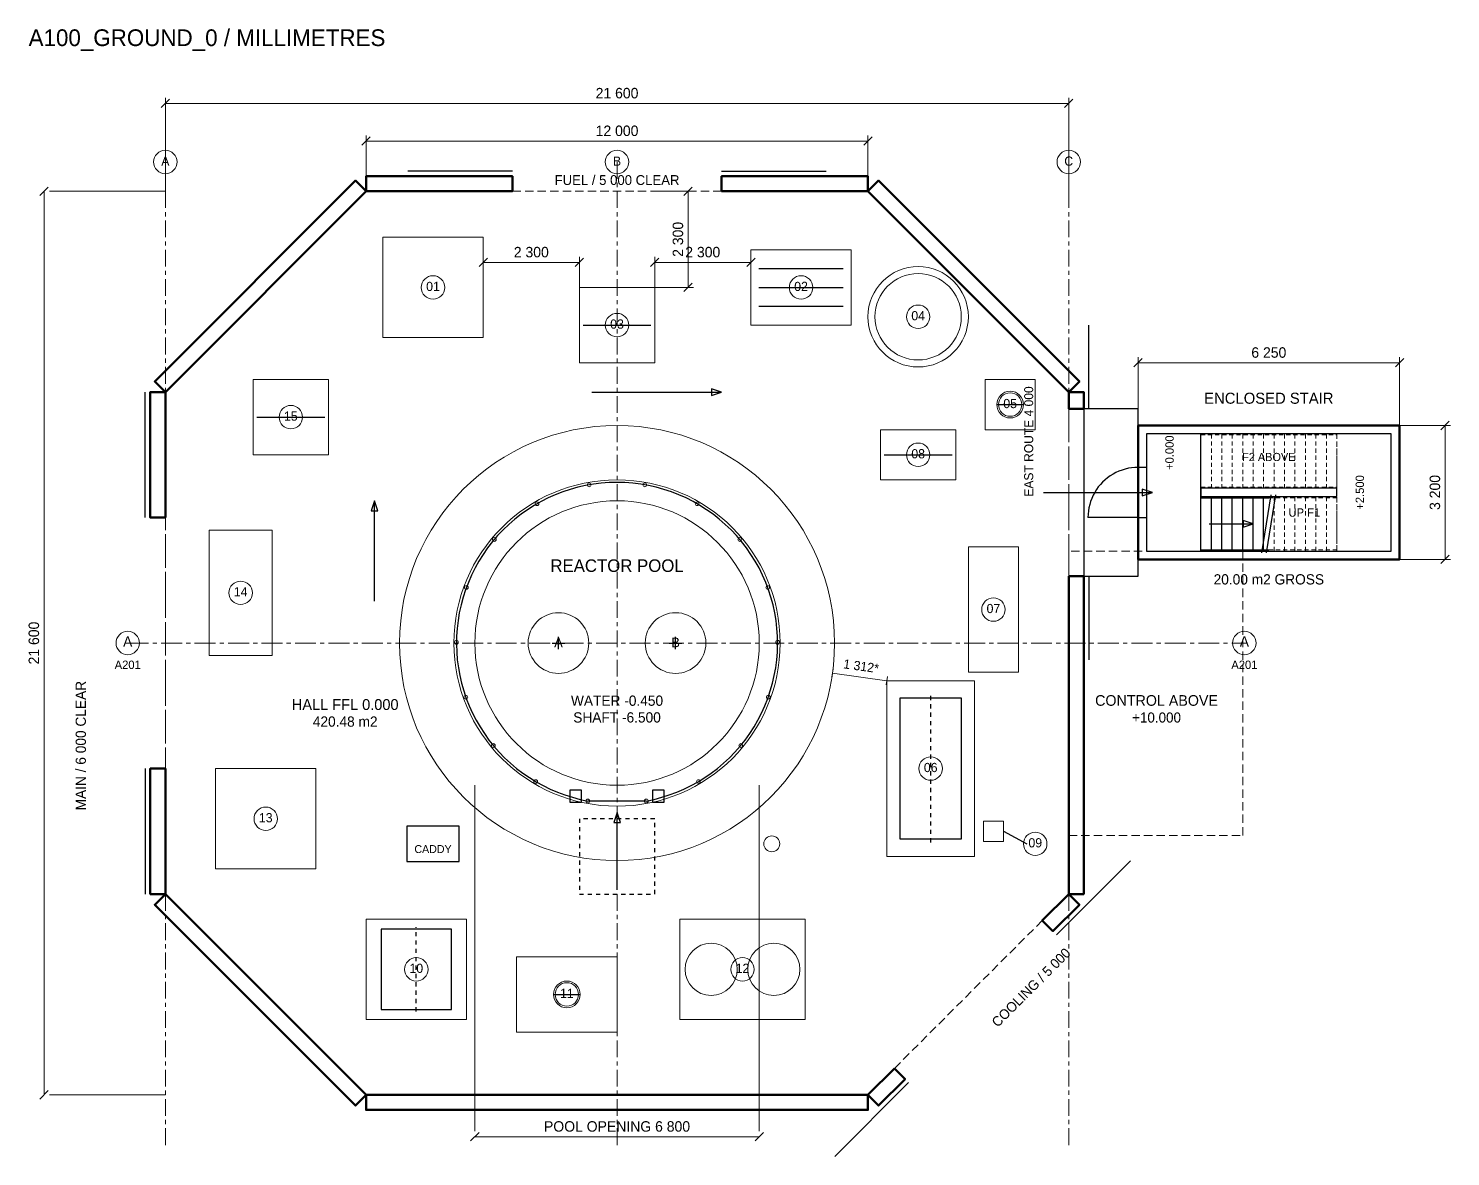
# Model space of a CAD drawing. Header units: millimetres. Extents: x -14174 to 142128, y -12275 to 247751.
# Drawn here: x -14074 to 19930, y -12275 to 14691 of the extents above; entities that cross this region are included whole.
import ezdxf
from ezdxf.enums import TextEntityAlignment as Align

# ---------------------------------------------------------------- set-up
doc = ezdxf.new("R2010")
doc.units = ezdxf.units.MM
for name, pattern in [('DASH_100_1.2_0.7', [190, 120, -70]), ('DASH_100_1_0.7', [170, 100, -70]), ('DASH_100_1_1', [200, 100, -100]), ('DASH_100_2_1', [300, 200, -100]), ('DASH_100_4_1_1_1', [700, 400, -100, 100, -100]), ('DASH_100_5_1_1_1', [800, 500, -100, 100, -100]), ('DASHED', [1.524, 1.27, -0.254])]:
    doc.linetypes.add(name, pattern=pattern)
for name, color, linetype, lineweight in [('A-ANNO', 7, 'Continuous', 18), ('A-DIMS', 8, 'Continuous', 13), ('A-DOOR', 7, 'Continuous', 25), ('A-EQUIP', 3, 'Continuous', 18), ('A-HIDDEN', 8, 'DASHED', 13), ('A-OUTLINE', 7, 'Continuous', 25), ('A-ROUTE', 30, 'Continuous', 25), ('A-WALL', 8, 'Continuous', 50)]:
    doc.layers.add(name, color=color, linetype=linetype, lineweight=lineweight)

# ---------------------------------------------------------------- blocks, each defined once
blk = doc.blocks.new('A100_GROUND_0')
at = {"layer": 'A-DIMS'}
for p, q in [((-10900, 12800), (-10700, 13000)), ((-10800, 10800), (-10800, 13030)), ((10700, 12800), (10900, 13000)), ((10800, 10800), (10800, 13030)), ((-10800, 12900), (10800, 12900)), ((-6100, 11900), (-5900, 12100)), ((-6000, 10800), (-6000, 12130)), ((-6000, 12000), (6000, 12000)), ((5900, 11900), (6100, 12100)), ((6000, 10800), (6000, 12130)), ((-13800, 10700), (-13600, 10900)), ((1600, 10700), (1800, 10900)), ((-13700, -10800), (-13700, 10800)), ((-10800, 10800), (-13570, 10800)), ((900, 10800), (1830, 10800)), ((1700, 8500), (1700, 10800)), ((-3300, 9000), (-3100, 9200)), ((-3200, 8500), (-3200, 9230)), ((-1000, 9000), (-800, 9200)), ((-900, 8500), (-900, 9230)), ((800, 9000), (1000, 9200)), ((900, 8500), (900, 9230)), ((3100, 9000), (3300, 9200)), ((3200, 8500), (3200, 9230)), ((-3200, 9100), (-900, 9100)), ((900, 9100), (3200, 9100)), ((1600, 8400), (1800, 8600)), ((900, 8500), (1830, 8500)), ((12460, 5200), (12460, 6830)), ((18710, 5200), (18710, 6830)), ((12360, 6600), (12560, 6800)), ((12460, 6700), (18710, 6700)), ((18610, 6600), (18810, 6800)), ((18710, 5200), (19930, 5200)), ((19700, 5100), (19900, 5300)), ((19800, 2000), (19800, 5200)), ((19700, 1900), (19900, 2100)), ((18710, 2000), (19930, 2000)), ((5164, -620), (5136, -818)), ((5150, -719), (6450, -900)), ((6464, -801), (6436, -999)), ((-3400, -3400), (-3400, -11670)), ((3400, -3400), (3400, -11670)), ((-13800, -10900), (-13600, -10700)), ((-10800, -10800), (-13570, -10800)), ((-3500, -11900), (-3300, -11700)), ((-3400, -11800), (3400, -11800)), ((3300, -11900), (3500, -11700))]:
    blk.add_line(p, q, dxfattribs=at)
at = {"layer": 'A-DOOR'}
blk.add_line((12460, 3000), (11260, 3000), dxfattribs=at)
at = {"layer": 'A-EQUIP'}
for points in [[(-5600, 7300), (-3200, 7300), (-3200, 9700), (-5600, 9700)], [(3200, 7600), (5600, 7600), (5600, 9400), (3200, 9400)], [(-900, 6700), (900, 6700), (900, 8500), (-900, 8500)], [(-8700, 4500), (-6900, 4500), (-6900, 6300), (-8700, 6300)], [(8800, 5100), (10000, 5100), (10000, 6300), (8800, 6300)], [(6300, 3900), (8100, 3900), (8100, 5100), (6300, 5100)], [(-9750, -300), (-8250, -300), (-8250, 2700), (-9750, 2700)], [(8400, -700), (9600, -700), (9600, 2300), (8400, 2300)], [(6450, -5100), (8550, -5100), (8550, -900), (6450, -900)], [(-9600, -5400), (-7200, -5400), (-7200, -3000), (-9600, -3000)], [(8760, -4740), (9240, -4740), (9240, -4260), (8760, -4260)], [(-6000, -9000), (-3600, -9000), (-3600, -6600), (-6000, -6600)], [(1500, -9000), (4500, -9000), (4500, -6600), (1500, -6600)], [(-2400, -9300), (0, -9300), (0, -7500), (-2400, -7500)]]:
    blk.add_lwpolyline(points, close=True, dxfattribs=at)
for centre, radius in [((-10800, 11500), 280), ((0, 11500), 280), ((10800, 11500), 280), ((7200, 7800), 1200), ((-4400, 8500), 280), ((4400, 8500), 280), ((7200, 7800), 1032), ((0, 7600), 280), ((7200, 7800), 280), ((9400, 5700), 320), ((9400, 5700), 280), ((-7800, 5400), 280), ((0, 0), 5200), ((7200, 4500), 280), ((0, 0), 3900), ((-665, 3782), 45), ((665, 3782), 45), ((0, 0), 3400), ((-1915, 3329), 45), ((1915, 3329), 45), ((-2935, 2476), 45), ((2935, 2476), 45), ((-9000, 1200), 280), ((-3604, 1326), 45), ((3604, 1326), 45), ((9000, 800), 280), ((-1400, 0), 725), ((1400, 0), 725), ((-11700, 0), 280), ((-3840, 18), 45), ((3840, 18), 45), ((15000, 0), 280), ((-3616, -1293), 45), ((3616, -1293), 45), ((-2958, -2448), 45), ((2958, -2448), 45), ((7500, -3000), 280), ((-1946, -3311), 45), ((1946, -3311), 45), ((-700, -3776), 45), ((700, -3776), 45), ((-8400, -4200), 280), ((3700, -4800), 190), ((10000, -4800), 280), ((2250, -7800), 624), ((3750, -7800), 624), ((-4800, -7800), 280), ((3000, -7800), 280), ((-1200, -8400), 320), ((-1200, -8400), 280)]:
    blk.add_circle(centre, radius, dxfattribs=at)
at = {"layer": 'A-HIDDEN', "linetype": 'DASH_100_4_1_1_1'}
for p, q in [((-10800, -12000), (-10800, 11500)), ((0, -12000), (0, 11500)), ((10800, -12000), (10800, 11500))]:
    blk.add_line(p, q, dxfattribs=at)
at = {"layer": 'A-HIDDEN', "linetype": 'DASH_100_2_1'}
for p, q in [((-2500, 10800), (2500, 10800)), ((10800, 5600), (10800, 1600)), ((-10800, -3000), (-10800, 3000)), ((10168, -6632), (6632, -10168))]:
    blk.add_line(p, q, dxfattribs=at)
at = {"layer": 'A-HIDDEN', "linetype": 'DASH_100_1_0.7'}
for p, q in [((13960, 3700), (13960, 5000)), ((13960, 4975), (17210, 4975)), ((14210, 3700), (14210, 5000)), ((14460, 3700), (14460, 5000)), ((14710, 3700), (14710, 5000)), ((14960, 3700), (14960, 5000)), ((15210, 3700), (15210, 5000)), ((15460, 3700), (15460, 5000)), ((15710, 3700), (15710, 5000)), ((15960, 3700), (15960, 5000)), ((16210, 3700), (16210, 5000)), ((16460, 3700), (16460, 5000)), ((16710, 3700), (16710, 5000)), ((16960, 3700), (16960, 5000)), ((17210, 3700), (17210, 5000)), ((13960, 3725), (17210, 3725)), ((15585, 3475), (17210, 3475)), ((15710, 2200), (15710, 3500)), ((15960, 2200), (15960, 3500)), ((16210, 2200), (16210, 3500)), ((16460, 2200), (16460, 3500)), ((16710, 2200), (16710, 3500)), ((16960, 2200), (16960, 3500)), ((17210, 2200), (17210, 3500)), ((15585, 2225), (17210, 2225))]:
    blk.add_line(p, q, dxfattribs=at)
at = {"layer": 'A-HIDDEN', "linetype": 'DASH_100_1_1'}
blk.add_line((12460, 3000), (12460, 4200), dxfattribs=at)
at = {"layer": 'A-HIDDEN', "linetype": 'DASH_100_5_1_1_1'}
blk.add_line((-11700, 0), (15000, 0), dxfattribs=at)
at = {"layer": 'A-HIDDEN', "linetype": 'DASH_100_1.2_0.7'}
blk.add_lwpolyline([(17210, 2200), (18510, 2200), (18510, 5000), (17210, 5000)], close=True, dxfattribs=at)
at = {"layer": 'A-HIDDEN', "linetype": 'DASH_100_2_1'}
blk.add_lwpolyline([(10800, -4600), (14960, -4600), (14960, 2200), (10800, 2200)], close=True, dxfattribs=at)
at = {"layer": 'A-OUTLINE'}
for p, q in [((-2500, 11280), (-5000, 11280)), ((2500, 11280), (5000, 11280)), ((3392, 8950), (5408, 8950)), ((3392, 8500), (5408, 8500)), ((3392, 8050), (5408, 8050)), ((-810, 7600), (810, 7600)), ((11280, 5600), (11280, 7600)), ((-11280, 3000), (-11280, 6000)), ((9080, 5700), (9720, 5700)), ((-8610, 5400), (-6990, 5400)), ((6390, 4500), (8010, 4500)), ((13960, 2200), (13960, 3500)), ((13960, 3475), (15585, 3475)), ((14210, 2200), (14210, 3500)), ((14460, 2200), (14460, 3500)), ((14710, 2200), (14710, 3500)), ((14960, 2200), (14960, 3500)), ((15210, 2200), (15210, 3500)), ((15420, 2160), (15640, 3540)), ((15460, 2200), (15460, 3500)), ((15530, 2160), (15750, 3540)), ((13960, 2225), (15585, 2225)), ((11280, 1600), (11280, -400)), ((-1550, 0), (-1250, 0)), ((-1400, -150), (-1400, 150)), ((1250, 0), (1550, 0)), ((1400, -150), (1400, 150)), ((-11280, -3000), (-11280, -6000)), ((-700, -3775), (700, -3775)), ((9240, -4500), (9800, -4800)), ((10507, -6972), (12275, -5204)), ((-1520, -8400), (-880, -8400)), ((6972, -10507), (5204, -12275))]:
    blk.add_line(p, q, dxfattribs=at)
at = {"layer": 'A-OUTLINE', "linetype": 'DASH_100_1_1'}
for p, q in [((7500, -4764), (7500, -1236)), ((-4800, -8808), (-4800, -6792))]:
    blk.add_line(p, q, dxfattribs=at)
at = {"layer": 'A-OUTLINE'}
for points in [[(11160, 1600), (12460, 1600), (12460, 5600), (11160, 5600)], [(12660, 2200), (18510, 2200), (18510, 5000), (12660, 5000)], [(12660, 2200), (13960, 2200), (13960, 5000), (12660, 5000)], [(12450, 3000), (12670, 3000), (12670, 4200), (12450, 4200)], [(13960, 3500), (17210, 3500), (17210, 3700), (13960, 3700)], [(6765, -4680), (8235, -4680), (8235, -1320), (6765, -1320)], [(-1130, -3800), (-850, -3800), (-850, -3520), (-1130, -3520)], [(850, -3800), (1130, -3800), (1130, -3520), (850, -3520)], [(-5025, -5225), (-3775, -5225), (-3775, -4375), (-5025, -4375)], [(-5640, -8760), (-3960, -8760), (-3960, -6840), (-5640, -6840)]]:
    blk.add_lwpolyline(points, close=True, dxfattribs=at)
for points in [[(12460, 4200), (12382, 4197), (12303, 4190), (12226, 4177), (12149, 4159), (12074, 4136), (12001, 4109), (11929, 4076), (11860, 4039), (11793, 3998), (11729, 3952), (11669, 3902), (11611, 3849), (11558, 3791), (11508, 3731), (11462, 3667), (11421, 3600), (11384, 3531), (11351, 3459), (11324, 3386), (11301, 3311), (11283, 3234), (11270, 3157), (11263, 3078), (11260, 3000)], [(700, -3776), (885, -3737), (1068, -3688), (1249, -3631), (1426, -3565), (1600, -3491), (1770, -3408), (1936, -3316), (2097, -3217), (2253, -3109), (2404, -2995), (2548, -2873), (2687, -2743), (2819, -2608), (2944, -2466), (3062, -2318), (3172, -2164), (3275, -2005), (3370, -1841), (3457, -1673), (3535, -1500), (3604, -1324), (3665, -1145), (3717, -963), (3760, -779), (3794, -592), (3819, -405), (3834, -216), (3840, -27), (3837, 163), (3824, 351), (3802, 540), (3771, 726), (3730, 911), (3681, 1094), (3623, 1274), (3555, 1451), (3479, 1624), (3395, 1794), (3303, 1959), (3202, 2119), (3094, 2275), (2978, 2424), (2855, 2568), (2725, 2706), (2588, 2837), (2445, 2961), (2296, 3078), (2142, 3187), (1982, 3289), (1818, 3383), (1649, 3468), (1476, 3545), (1299, 3614), (1119, 3673), (937, 3724), (752, 3766), (566, 3798), (378, 3821), (189, 3835), (0, 3840), (-189, 3835), (-378, 3821), (-566, 3798), (-752, 3766), (-937, 3724), (-1119, 3673), (-1299, 3614), (-1476, 3545), (-1649, 3468), (-1818, 3383), (-1982, 3289), (-2142, 3187), (-2296, 3078), (-2445, 2961), (-2588, 2837), (-2725, 2706), (-2855, 2568), (-2978, 2424), (-3094, 2275), (-3202, 2119), (-3303, 1959), (-3395, 1794), (-3479, 1624), (-3555, 1451), (-3623, 1274), (-3681, 1094), (-3730, 911), (-3771, 726), (-3802, 540), (-3824, 351), (-3837, 163), (-3840, -27), (-3834, -216), (-3819, -405), (-3794, -592), (-3760, -779), (-3717, -963), (-3665, -1145), (-3604, -1324), (-3535, -1500), (-3457, -1673), (-3370, -1841), (-3275, -2005), (-3172, -2164), (-3062, -2318), (-2944, -2466), (-2819, -2608), (-2687, -2743), (-2548, -2873), (-2404, -2995), (-2253, -3109), (-2097, -3217), (-1936, -3316), (-1770, -3408), (-1600, -3491), (-1426, -3565), (-1249, -3631), (-1068, -3688), (-885, -3737), (-700, -3776)]]:
    blk.add_lwpolyline(points, dxfattribs=at)
at = {"layer": 'A-ROUTE'}
for p, q in [((-600, 6000), (2500, 6000)), ((10200, 3600), (12800, 3600)), ((-5800, 1000), (-5800, 3400)), ((14160, 2850), (15210, 2850)), ((0, -5900), (0, -4050))]:
    blk.add_line(p, q, dxfattribs=at)
for points in [[(2500, 6000), (2260, 6080), (2260, 5920)], [(12800, 3600), (12560, 3680), (12560, 3520)], [(-5800, 3400), (-5880, 3160), (-5720, 3160)], [(15210, 2850), (14970, 2930), (14970, 2770)], [(0, -4050), (-80, -4290), (80, -4290)]]:
    blk.add_lwpolyline(points, close=True, dxfattribs=at)
at = {"layer": 'A-ROUTE', "linetype": 'DASH_100_1_1'}
blk.add_lwpolyline([(-900, -6000), (900, -6000), (900, -4200), (-900, -4200)], close=True, dxfattribs=at)
at = {"layer": 'A-WALL'}
for points in [[(-10800, 6000), (-6000, 10800), (-6255, 11055), (-11055, 6255)], [(-6000, 10800), (-2500, 10800), (-2500, 11160), (-6000, 11160)], [(2500, 10800), (6000, 10800), (6000, 11160), (2500, 11160)], [(6000, 10800), (10800, 6000), (11055, 6255), (6255, 11055)], [(-10800, 3000), (-10800, 6000), (-11160, 6000), (-11160, 3000)], [(10800, 6000), (10800, 5600), (11160, 5600), (11160, 6000)], [(12460, 2000), (18710, 2000), (18710, 5200), (12460, 5200)], [(10800, 1600), (10800, -6000), (11160, -6000), (11160, 1600)], [(-10800, -6000), (-10800, -3000), (-11160, -3000), (-11160, -6000)], [(-6000, -10800), (-10800, -6000), (-11055, -6255), (-6255, -11055)], [(10800, -6000), (10168, -6632), (10422, -6887), (11055, -6255)], [(6632, -10168), (6000, -10800), (6255, -11055), (6887, -10422)], [(6000, -10800), (-6000, -10800), (-6000, -11160), (6000, -11160)]]:
    blk.add_lwpolyline(points, close=True, dxfattribs=at)
at = {"layer": 'A-ANNO'}
for s, height, p in [('21 600', 250, (0, 13020)), ('12 000', 250, (0, 12120)), ('A', 220, (-10800, 11410)), ('B', 220, (0, 11410)), ('C', 220, (10800, 11410)), ('FUEL / 5 000 CLEAR', 235, (0, 10950)), ('2 300', 250, (-2050, 9220)), ('2 300', 250, (2050, 9220)), ('01', 220, (-4400, 8415)), ('02', 220, (4400, 8415)), ('04', 220, (7200, 7715)), ('03', 220, (0, 7515)), ('6 250', 250, (15585, 6820)), ('05', 220, (9400, 5615)), ('ENCLOSED STAIR', 265, (15585, 5720)), ('15', 220, (-7800, 5315)), ('08', 220, (7200, 4415)), ('F2 ABOVE', 195, (15585, 4350)), ('UP F1', 200, (16435, 3020)), ('REACTOR POOL', 300, (0, 1700)), ('20.00 m2 GROSS', 245, (15585, 1400)), ('14', 220, (-9000, 1115)), ('07', 220, (9000, 715)), ('A', 245, (-11700, -85)), ('A', 230, (-1400, -100)), ('B', 230, (1400, -100)), ('A', 245, (15000, -85)), ('A201', 200, (-11700, -620)), ('A201', 200, (15000, -620)), ('HALL FFL 0.000', 260, (-6500, -1600)), ('WATER -0.450', 245, (0, -1500)), ('CONTROL ABOVE', 255, (12900, -1500)), ('SHAFT -6.500', 245, (0, -1900)), ('+10.000', 240, (12900, -1900)), ('420.48 m2', 245, (-6500, -2000)), ('06', 220, (7500, -3085)), ('13', 220, (-8400, -4285)), ('09', 220, (10000, -4885)), ('CADDY', 190, (-4400, -5020)), ('10', 220, (-4800, -7885)), ('12', 220, (3000, -7885)), ('11', 220, (-1200, -8485)), ('POOL OPENING 6 800', 250, (0, -11680))]:
    blk.add_text(s, height=height, dxfattribs=at).set_placement(p, align=Align.CENTER)
for s, height, rotation, p in [('2 300', 250, 90, (1580, 9650)), ('+0.000', 200, 90, (13310, 4550)), ('+2.500', 200, 90, (17860, 3600)), ('3 200', 250, 90, (19680, 3600)), ('21 600', 250, 90, (-13820, 0)), ('1 312*', 220, -7.9435, (5821, -661))]:
    blk.add_text(s, height=height, rotation=rotation, dxfattribs=at).set_placement(p, align=Align.CENTER)
for s, height, rotation, p in [('EAST ROUTE 4 000', 215, 90, (9950, 3500)), ('MAIN / 6 000 CLEAR', 245, 90, (-12700, -4000)), ('COOLING / 5 000', 235, 45, (9100, -9200))]:
    blk.add_text(s, height=height, rotation=rotation, dxfattribs=at).set_placement(p)

msp = doc.modelspace()

# ---------------------------------------------------------------- block references
msp.add_blockref('A100_GROUND_0', (0, 0))

# ---------------------------------------------------------------- texts
at = {"layer": 'A-ANNO'}
msp.add_text('A100_GROUND_0 / MILLIMETRES', height=400, dxfattribs=at).set_placement((-14070, 14270))

doc.saveas('drawing.dxf')
